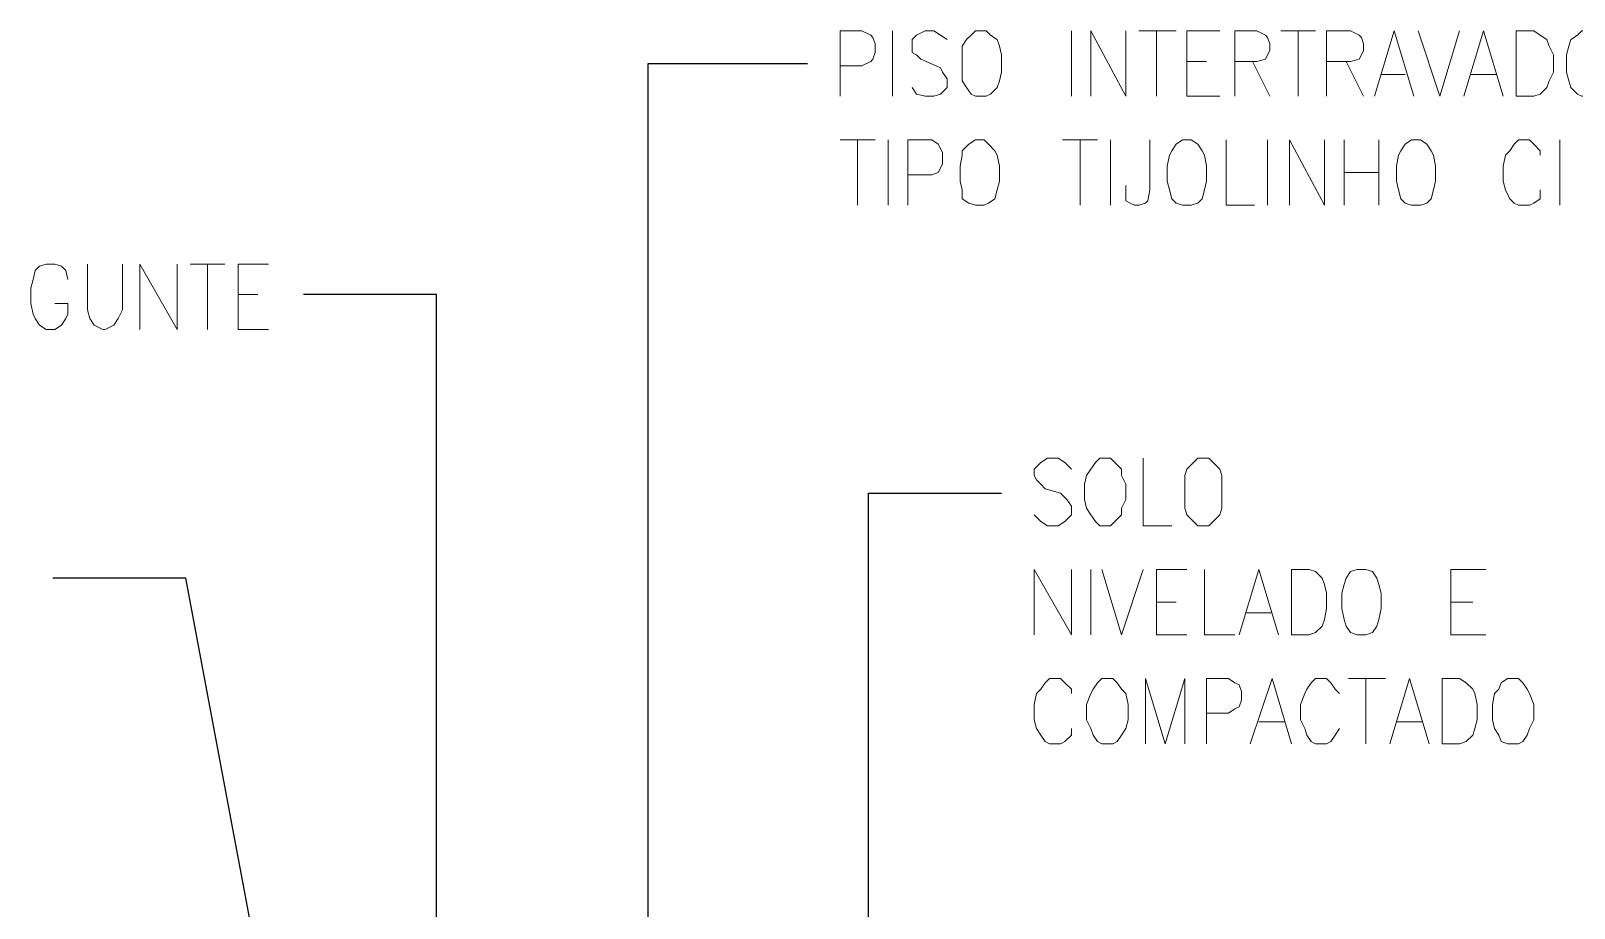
# Model space of a CAD drawing. Header units: millimetres. Extents: x 2928 to 3112, y 1220 to 1280.
# Drawn here: x 3102.545 to 3104.885, y 1252.052 to 1253.383 of the extents above; entities that cross this region are included whole.
import ezdxf

# ---------------------------------------------------------------- set-up
doc = ezdxf.new("R2010")
doc.units = ezdxf.units.MM

msp = doc.modelspace()

# ---------------------------------------------------------------- linework, layer by layer
at = {"color": 7, "linetype": 'Continuous', "lineweight": 9, "true_color": 0x000007}
for points in [[(3103.77187, 1253.28366), (3103.77187, 1253.3829), (3103.80495, 1253.3829), (3103.81819, 1253.37628), (3103.82149, 1253.37298), (3103.8248, 1253.36305), (3103.8248, 1253.34982), (3103.82149, 1253.3399), (3103.81819, 1253.33659), (3103.80495, 1253.32997), (3103.77187, 1253.32997)], [(3103.85127, 1253.3829), (3103.85127, 1253.28366), (3103.85127, 1253.28366)], [(3103.93396, 1253.36967), (3103.92404, 1253.37628), (3103.91412, 1253.3829), (3103.90088, 1253.3829), (3103.88765, 1253.37628), (3103.88104, 1253.36967), (3103.88104, 1253.35974), (3103.88104, 1253.34982), (3103.88765, 1253.34651), (3103.89427, 1253.3399), (3103.91742, 1253.32997), (3103.92404, 1253.32666), (3103.92735, 1253.32005), (3103.93396, 1253.31012), (3103.93396, 1253.29689), (3103.92404, 1253.28697), (3103.91412, 1253.28366), (3103.90088, 1253.28366), (3103.88765, 1253.28697), (3103.88104, 1253.29689)], [(3104.12252, 1253.3829), (3104.12252, 1253.28366), (3104.12252, 1253.28366)], [(3104.15229, 1253.28366), (3104.15229, 1253.3829), (3104.20522, 1253.28366), (3104.20522, 1253.3829)], [(3104.22507, 1253.3829), (3104.2813, 1253.3829), (3104.2813, 1253.3829)], [(3104.25153, 1253.3829), (3104.25153, 1253.28366), (3104.25153, 1253.28366)], [(3104.29784, 1253.28366), (3104.29784, 1253.3829), (3104.34746, 1253.3829)], [(3104.37062, 1253.28366), (3104.37062, 1253.3829), (3104.4037, 1253.3829), (3104.41693, 1253.37628), (3104.42024, 1253.37298), (3104.42355, 1253.36305), (3104.42355, 1253.35313), (3104.42024, 1253.34651), (3104.41693, 1253.3399), (3104.4037, 1253.33659), (3104.37062, 1253.33659)], [(3104.44009, 1253.3829), (3104.49301, 1253.3829), (3104.49301, 1253.3829)], [(3104.46655, 1253.3829), (3104.46655, 1253.28366), (3104.46655, 1253.28366)], [(3104.50955, 1253.28366), (3104.50955, 1253.3829), (3104.54594, 1253.3829), (3104.55917, 1253.37628), (3104.56248, 1253.37298), (3104.56579, 1253.36305), (3104.56579, 1253.35313), (3104.56248, 1253.34651), (3104.55917, 1253.3399), (3104.54594, 1253.33659), (3104.50955, 1253.33659)], [(3104.58233, 1253.28366), (3104.6121, 1253.3829), (3104.64187, 1253.28366)], [(3104.64849, 1253.3829), (3104.68157, 1253.28366), (3104.71134, 1253.3829)], [(3104.71796, 1253.28366), (3104.74773, 1253.3829), (3104.7775, 1253.28366)], [(3104.29784, 1253.33659), (3104.32761, 1253.33659), (3104.32761, 1253.33659)], [(3104.39708, 1253.33659), (3104.42355, 1253.28366), (3104.42355, 1253.28366)], [(3104.53932, 1253.33659), (3104.56579, 1253.28366), (3104.56579, 1253.28366)], [(3104.59225, 1253.31674), (3104.62864, 1253.31674), (3104.62864, 1253.31674)], [(3104.72788, 1253.31674), (3104.76757, 1253.31674), (3104.76757, 1253.31674)], [(3104.29784, 1253.28366), (3104.34746, 1253.28366), (3104.34746, 1253.28366)], [(3103.77187, 1253.2175), (3103.8248, 1253.2175), (3103.8248, 1253.2175)], [(3103.79834, 1253.2175), (3103.79834, 1253.11826), (3103.79834, 1253.11826)], [(3103.84465, 1253.2175), (3103.84465, 1253.11826), (3103.84465, 1253.11826)], [(3103.87442, 1253.11826), (3103.87442, 1253.2175), (3103.91081, 1253.2175), (3103.92073, 1253.21088), (3103.92404, 1253.20427), (3103.92735, 1253.19765), (3103.92735, 1253.18111), (3103.92404, 1253.1745), (3103.92073, 1253.16788), (3103.91081, 1253.16457), (3103.87442, 1253.16457)], [(3104.10929, 1253.2175), (3104.16222, 1253.2175), (3104.16222, 1253.2175)], [(3104.13575, 1253.2175), (3104.13575, 1253.11826), (3104.13575, 1253.11826)], [(3104.18206, 1253.2175), (3104.18206, 1253.11826), (3104.18206, 1253.11826)], [(3104.24161, 1253.2175), (3104.24161, 1253.14142), (3104.2383, 1253.12488), (3104.23499, 1253.12157), (3104.22507, 1253.11826), (3104.21845, 1253.11826), (3104.21183, 1253.12157), (3104.20522, 1253.12488), (3104.20522, 1253.14142), (3104.20522, 1253.14803)], [(3104.35739, 1253.2175), (3104.35739, 1253.11826), (3104.40039, 1253.11826)], [(3104.42024, 1253.2175), (3104.42024, 1253.11826), (3104.42024, 1253.11826)], [(3104.45332, 1253.11826), (3104.45332, 1253.2175), (3104.50624, 1253.11826), (3104.50624, 1253.2175)], [(3104.53602, 1253.2175), (3104.53602, 1253.11826), (3104.53602, 1253.11826)], [(3104.58894, 1253.2175), (3104.58894, 1253.11826), (3104.58894, 1253.11826)], [(3104.83373, 1253.19434), (3104.83373, 1253.20096), (3104.82381, 1253.21088), (3104.81719, 1253.2175), (3104.80065, 1253.2175), (3104.79404, 1253.21088), (3104.78742, 1253.20096), (3104.78081, 1253.19434), (3104.7775, 1253.1778), (3104.7775, 1253.15465), (3104.78081, 1253.14142), (3104.78742, 1253.12818), (3104.79404, 1253.12157), (3104.80065, 1253.11826), (3104.81719, 1253.11826), (3104.82381, 1253.12157), (3104.83373, 1253.12818), (3104.83373, 1253.14142)], [(3104.86351, 1253.2175), (3104.86351, 1253.11826), (3104.86351, 1253.11826)], [(3104.53602, 1253.16788), (3104.58894, 1253.16788), (3104.58894, 1253.16788)], [(3102.60085, 1253.00579), (3102.59754, 1253.01902), (3102.59093, 1253.02564), (3102.581, 1253.02895), (3102.56777, 1253.02895), (3102.55785, 1253.02564), (3102.55123, 1253.01902), (3102.54792, 1253.00579), (3102.54461, 1252.99256), (3102.54461, 1252.9694), (3102.54792, 1252.95286), (3102.55123, 1252.94625), (3102.55785, 1252.93632), (3102.56777, 1252.92971), (3102.581, 1252.92971), (3102.59093, 1252.93632), (3102.59754, 1252.94625), (3102.60085, 1252.95286), (3102.60085, 1252.9694), (3102.581, 1252.9694)], [(3102.63062, 1253.02895), (3102.63062, 1252.95948), (3102.63393, 1252.94625), (3102.64055, 1252.93632), (3102.65378, 1252.92971), (3102.65709, 1252.92971), (3102.67032, 1252.93632), (3102.67693, 1252.94625), (3102.68355, 1252.95948), (3102.68355, 1253.02895)], [(3102.71001, 1252.92971), (3102.71001, 1253.02895), (3102.76625, 1252.92971), (3102.76625, 1253.02895)], [(3102.7861, 1253.02895), (3102.83902, 1253.02895), (3102.83902, 1253.02895)], [(3102.81256, 1253.02895), (3102.81256, 1252.92971), (3102.81256, 1252.92971)], [(3102.85887, 1252.92971), (3102.85887, 1253.02895), (3102.90518, 1253.02895)], [(3102.85887, 1252.98263), (3102.88864, 1252.98263), (3102.88864, 1252.98263)], [(3102.85887, 1252.92971), (3102.90518, 1252.92971), (3102.90518, 1252.92971)], [(3104.12252, 1252.718), (3104.1126, 1252.72792), (3104.10267, 1252.73454), (3104.08613, 1252.73454), (3104.07621, 1252.72792), (3104.06628, 1252.718), (3104.06628, 1252.70807), (3104.06959, 1252.70146), (3104.07621, 1252.69484), (3104.08282, 1252.68822), (3104.10598, 1252.68161), (3104.1126, 1252.67499), (3104.1159, 1252.67168), (3104.12252, 1252.66176), (3104.12252, 1252.64853), (3104.1126, 1252.6386), (3104.10267, 1252.63199), (3104.08613, 1252.63199), (3104.07621, 1252.6386), (3104.06628, 1252.64853)], [(3104.23168, 1252.73454), (3104.23168, 1252.63199), (3104.27469, 1252.63199)], [(3104.06628, 1252.46659), (3104.06628, 1252.56583), (3104.12252, 1252.46659), (3104.12252, 1252.56583)], [(3104.15229, 1252.56583), (3104.15229, 1252.46659), (3104.15229, 1252.46659)], [(3104.16883, 1252.56583), (3104.1986, 1252.46659), (3104.23168, 1252.56583)], [(3104.25153, 1252.46659), (3104.25153, 1252.56583), (3104.29784, 1252.56583)], [(3104.32431, 1252.56583), (3104.32431, 1252.46659), (3104.37062, 1252.46659)], [(3104.37723, 1252.46659), (3104.40701, 1252.56583), (3104.43678, 1252.46659)], [(3104.69811, 1252.46659), (3104.69811, 1252.56583), (3104.75103, 1252.56583)], [(3104.25153, 1252.51621), (3104.2813, 1252.51621), (3104.2813, 1252.51621)], [(3104.69811, 1252.51621), (3104.73119, 1252.51621), (3104.73119, 1252.51621)], [(3104.38716, 1252.49967), (3104.42685, 1252.49967), (3104.42685, 1252.49967)], [(3104.25153, 1252.46659), (3104.29784, 1252.46659), (3104.29784, 1252.46659)], [(3104.69811, 1252.46659), (3104.75103, 1252.46659), (3104.75103, 1252.46659)], [(3104.12252, 1252.37727), (3104.12252, 1252.38389), (3104.1126, 1252.39381), (3104.10598, 1252.40043), (3104.08944, 1252.40043), (3104.08282, 1252.39381), (3104.07621, 1252.38389), (3104.06959, 1252.37727), (3104.06628, 1252.36073), (3104.06628, 1252.33758), (3104.06959, 1252.32435), (3104.07621, 1252.31442), (3104.08282, 1252.3045), (3104.08944, 1252.30119), (3104.10598, 1252.30119), (3104.1126, 1252.3045), (3104.12252, 1252.31442), (3104.12252, 1252.32435)], [(3104.23499, 1252.30119), (3104.23499, 1252.40043), (3104.26476, 1252.30119), (3104.29453, 1252.40043), (3104.29453, 1252.30119)], [(3104.32761, 1252.30119), (3104.32761, 1252.40043), (3104.36069, 1252.40043), (3104.37062, 1252.39381), (3104.37723, 1252.39051), (3104.38054, 1252.38058), (3104.38054, 1252.36735), (3104.37723, 1252.35743), (3104.37062, 1252.35412), (3104.36069, 1252.3475), (3104.32761, 1252.3475)], [(3104.39377, 1252.30119), (3104.42685, 1252.40043), (3104.45663, 1252.30119)], [(3104.5294, 1252.37727), (3104.52278, 1252.38389), (3104.51617, 1252.39381), (3104.50955, 1252.40043), (3104.49301, 1252.40043), (3104.4864, 1252.39381), (3104.47978, 1252.38389), (3104.47647, 1252.37727), (3104.46986, 1252.36073), (3104.46986, 1252.33758), (3104.47647, 1252.32435), (3104.47978, 1252.31442), (3104.4864, 1252.3045), (3104.49301, 1252.30119), (3104.50955, 1252.30119), (3104.51617, 1252.3045), (3104.52278, 1252.31442), (3104.5294, 1252.32435)], [(3104.54263, 1252.40043), (3104.59887, 1252.40043), (3104.59887, 1252.40043)], [(3104.5691, 1252.40043), (3104.5691, 1252.30119), (3104.5691, 1252.30119)], [(3104.60548, 1252.30119), (3104.63526, 1252.40043), (3104.66503, 1252.30119)], [(3104.40701, 1252.33427), (3104.4467, 1252.33427), (3104.4467, 1252.33427)], [(3104.61541, 1252.33427), (3104.6551, 1252.33427), (3104.6551, 1252.33427)]]:
    msp.add_lwpolyline(points, dxfattribs=at)
for points in [[(3103.97697, 1253.3829), (3103.97035, 1253.37628), (3103.96374, 1253.36967), (3103.95712, 1253.35974), (3103.95712, 1253.34651), (3103.95712, 1253.32005), (3103.95712, 1253.30682), (3103.96374, 1253.29689), (3103.97035, 1253.28697), (3103.97697, 1253.28366), (3103.99351, 1253.28366), (3104.00012, 1253.28697), (3104.01005, 1253.29689), (3104.01336, 1253.30682), (3104.01666, 1253.32005), (3104.01666, 1253.34651), (3104.01336, 1253.35974), (3104.01005, 1253.36967), (3104.00012, 1253.37628), (3103.99351, 1253.3829)], [(3104.79735, 1253.28366), (3104.79735, 1253.3829), (3104.82381, 1253.3829), (3104.83373, 1253.37628), (3104.84366, 1253.36967), (3104.84697, 1253.35974), (3104.85358, 1253.34651), (3104.85358, 1253.32005), (3104.84697, 1253.30682), (3104.84366, 1253.29689), (3104.83373, 1253.28697), (3104.82381, 1253.28366)], [(3104.89659, 1253.3829), (3104.88997, 1253.37628), (3104.88005, 1253.36967), (3104.87674, 1253.35974), (3104.87343, 1253.34651), (3104.87343, 1253.32005), (3104.87674, 1253.30682), (3104.88005, 1253.29689), (3104.88997, 1253.28697), (3104.89659, 1253.28366), (3104.90982, 1253.28366), (3104.91974, 1253.28697), (3104.92967, 1253.29689), (3104.92967, 1253.30682), (3104.93297, 1253.32005), (3104.93297, 1253.34651), (3104.92967, 1253.35974), (3104.92967, 1253.36967), (3104.91974, 1253.37628), (3104.90982, 1253.3829)], [(3103.97697, 1253.2175), (3103.96704, 1253.21088), (3103.95712, 1253.20096), (3103.95712, 1253.19434), (3103.95381, 1253.1778), (3103.95381, 1253.15465), (3103.95712, 1253.14142), (3103.95712, 1253.12818), (3103.96704, 1253.12157), (3103.97697, 1253.11826), (3103.9902, 1253.11826), (3103.99682, 1253.12157), (3104.00674, 1253.12818), (3104.01005, 1253.14142), (3104.01336, 1253.15465), (3104.01336, 1253.1778), (3104.01005, 1253.19434), (3104.00674, 1253.20096), (3103.99682, 1253.21088), (3103.9902, 1253.2175)], [(3104.29123, 1253.2175), (3104.2813, 1253.21088), (3104.27469, 1253.20096), (3104.27138, 1253.19434), (3104.26807, 1253.1778), (3104.26807, 1253.15465), (3104.27138, 1253.14142), (3104.27469, 1253.12818), (3104.2813, 1253.12157), (3104.29123, 1253.11826), (3104.30446, 1253.11826), (3104.31438, 1253.12157), (3104.321, 1253.12818), (3104.32431, 1253.14142), (3104.32761, 1253.15465), (3104.32761, 1253.1778), (3104.32431, 1253.19434), (3104.321, 1253.20096), (3104.31438, 1253.21088), (3104.30446, 1253.2175)], [(3104.63856, 1253.2175), (3104.62864, 1253.21088), (3104.62202, 1253.20096), (3104.61872, 1253.19434), (3104.61541, 1253.1778), (3104.61541, 1253.15465), (3104.61872, 1253.14142), (3104.62202, 1253.12818), (3104.62864, 1253.12157), (3104.63856, 1253.11826), (3104.6518, 1253.11826), (3104.66172, 1253.12157), (3104.66834, 1253.12818), (3104.67164, 1253.14142), (3104.67495, 1253.15465), (3104.67495, 1253.1778), (3104.67164, 1253.19434), (3104.66834, 1253.20096), (3104.66172, 1253.21088), (3104.6518, 1253.2175)], [(3104.16552, 1252.73454), (3104.15891, 1252.72792), (3104.15229, 1252.718), (3104.14568, 1252.70807), (3104.14237, 1252.69484), (3104.14237, 1252.67168), (3104.14568, 1252.65845), (3104.15229, 1252.64853), (3104.15891, 1252.6386), (3104.16552, 1252.63199), (3104.18206, 1252.63199), (3104.18868, 1252.6386), (3104.1986, 1252.64853), (3104.1986, 1252.65845), (3104.20522, 1252.67168), (3104.20522, 1252.69484), (3104.1986, 1252.70807), (3104.1986, 1252.718), (3104.18868, 1252.72792), (3104.18206, 1252.73454)], [(3104.31438, 1252.73454), (3104.30777, 1252.72792), (3104.29784, 1252.718), (3104.29453, 1252.70807), (3104.29453, 1252.69484), (3104.29453, 1252.67168), (3104.29453, 1252.65845), (3104.29784, 1252.64853), (3104.30777, 1252.6386), (3104.31438, 1252.63199), (3104.33092, 1252.63199), (3104.33754, 1252.6386), (3104.34746, 1252.64853), (3104.35077, 1252.65845), (3104.35077, 1252.67168), (3104.35077, 1252.69484), (3104.35077, 1252.70807), (3104.34746, 1252.718), (3104.33754, 1252.72792), (3104.33092, 1252.73454)], [(3104.45663, 1252.46659), (3104.45663, 1252.56583), (3104.48309, 1252.56583), (3104.49301, 1252.56252), (3104.50294, 1252.5526), (3104.50624, 1252.54267), (3104.50955, 1252.52944), (3104.50955, 1252.50629), (3104.50624, 1252.48975), (3104.50294, 1252.47982), (3104.49301, 1252.4699), (3104.48309, 1252.46659)], [(3104.55586, 1252.56583), (3104.54594, 1252.56252), (3104.53932, 1252.5526), (3104.53602, 1252.54267), (3104.53271, 1252.52944), (3104.53271, 1252.50629), (3104.53602, 1252.48975), (3104.53932, 1252.47982), (3104.54594, 1252.4699), (3104.55586, 1252.46659), (3104.5691, 1252.46659), (3104.57902, 1252.4699), (3104.58564, 1252.47982), (3104.58894, 1252.48975), (3104.59225, 1252.50629), (3104.59225, 1252.52944), (3104.58894, 1252.54267), (3104.58564, 1252.5526), (3104.57902, 1252.56252), (3104.5691, 1252.56583)], [(3104.16883, 1252.40043), (3104.16222, 1252.39381), (3104.1556, 1252.38389), (3104.15229, 1252.37727), (3104.14568, 1252.36073), (3104.14568, 1252.33758), (3104.15229, 1252.32435), (3104.1556, 1252.31442), (3104.16222, 1252.3045), (3104.16883, 1252.30119), (3104.18537, 1252.30119), (3104.19199, 1252.3045), (3104.1986, 1252.31442), (3104.20522, 1252.32435), (3104.20853, 1252.33758), (3104.20853, 1252.36073), (3104.20522, 1252.37727), (3104.1986, 1252.38389), (3104.19199, 1252.39381), (3104.18537, 1252.40043)], [(3104.68488, 1252.30119), (3104.68488, 1252.40043), (3104.71134, 1252.40043), (3104.72126, 1252.39381), (3104.73119, 1252.38389), (3104.7345, 1252.37727), (3104.7378, 1252.36073), (3104.7378, 1252.33758), (3104.7345, 1252.32435), (3104.73119, 1252.31442), (3104.72126, 1252.3045), (3104.71134, 1252.30119)], [(3104.78411, 1252.40043), (3104.77419, 1252.39381), (3104.77088, 1252.38389), (3104.76427, 1252.37727), (3104.76096, 1252.36073), (3104.76096, 1252.33758), (3104.76427, 1252.32435), (3104.77088, 1252.31442), (3104.77419, 1252.3045), (3104.78411, 1252.30119), (3104.80065, 1252.30119), (3104.80727, 1252.3045), (3104.81389, 1252.31442), (3104.81719, 1252.32435), (3104.82381, 1252.33758), (3104.82381, 1252.36073), (3104.81719, 1252.37727), (3104.81389, 1252.38389), (3104.80727, 1252.39381), (3104.80065, 1252.40043)]]:
    msp.add_lwpolyline(points, close=True, dxfattribs=at)
at = {"color": 253, "linetype": 'Continuous', "lineweight": -2, "true_color": 0x9a9a9a}
for points in [[(3103.48077, 1251.90754), (3103.48077, 1252.02332), (3103.48077, 1253.33328), (3103.72225, 1253.33328)], [(3103.1599, 1251.86785), (3103.1599, 1252.98263), (3102.95811, 1252.98263)], [(3103.81488, 1251.67598), (3103.81488, 1252.68161), (3104.01666, 1252.68161)], [(3102.93826, 1251.70575), (3102.77948, 1252.5526), (3102.57769, 1252.5526)]]:
    msp.add_lwpolyline(points, dxfattribs=at)

doc.saveas('drawing.dxf')
